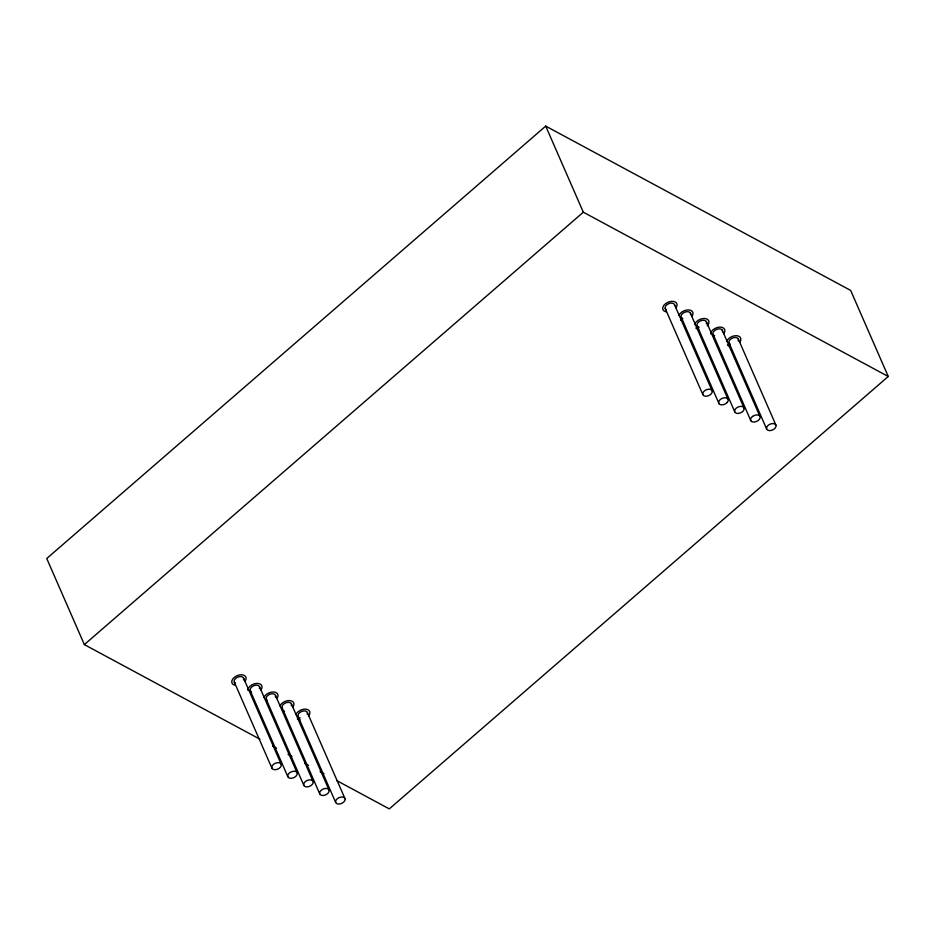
<?xml version="1.0" encoding="UTF-8"?>
<svg xmlns="http://www.w3.org/2000/svg" width="935" height="935" viewBox="0 0 935 935"><rect width="100%" height="100%" fill="white"/><g stroke="black" fill="none" stroke-linecap="round" stroke-linejoin="round"><path stroke-width="1.4" d="M336.764 780.585L389.287 808.892L888.25 376.489L850.64 290.399L545.713 126.108L46.75 558.511L84.36 644.601L259.883 739.164M84.36 644.601L583.323 212.198L888.25 376.489M297.388 719.085L298.394 719.529A7.562 4.768 -23.6 0 0 300.03 719.775M272.693 746.072L276.538 748.14M288.073 754.358L291.919 756.427M304.728 763.334L308.573 765.403M320.097 771.609L323.942 773.689M695.815 328.08L697.066 328.758A7.562 4.768 -23.6 0 0 698.632 329.097M738.37 339.171L775.98 425.261A5.049 3.179 -23.6 0 1 769.785 430.626A5.049 3.179 -23.6 0 1 768.103 425.367A5.049 3.179 -23.6 0 1 775.98 425.261M728.984 342.818L766.595 428.908M722.217 330.137L759.828 416.215M713.241 334.672L750.852 420.762M706.474 321.979L744.085 408.069A5.049 3.179 -23.6 0 1 737.89 413.445A5.049 3.179 -23.6 0 1 736.207 408.174A5.049 3.179 -23.6 0 1 744.085 408.069M697.089 325.637L734.7 411.727M690.264 312.851L727.874 398.941M681.405 317.584L719.015 403.675M674.579 304.798L712.189 390.888A5.049 3.179 -23.6 0 1 705.995 396.253A5.049 3.179 -23.6 0 1 704.312 390.994A5.049 3.179 -23.6 0 1 712.189 390.888M665.194 308.457L702.804 394.535M545.713 126.108L583.323 212.198M307.416 712.634L345.027 798.724A5.049 3.179 -23.6 0 1 338.832 804.088A5.049 3.179 -23.6 0 1 337.149 798.829A5.049 3.179 -23.6 0 1 345.027 798.724M298.031 716.292L335.642 802.37M291.475 704.043L329.085 790.133A5.049 3.179 -23.6 0 1 322.879 795.498A5.049 3.179 -23.6 0 1 321.196 790.239A5.049 3.179 -23.6 0 1 329.085 790.133M282.078 707.701L319.688 793.78M275.521 695.453L313.132 781.531A5.049 3.179 -23.6 0 1 306.937 786.908A5.049 3.179 -23.6 0 1 305.254 781.648A5.049 3.179 -23.6 0 1 313.132 781.531M266.136 699.099L303.746 785.19M259.568 686.851L297.178 772.941A5.049 3.179 -23.6 0 1 290.995 778.317A5.049 3.179 -23.6 0 1 289.289 773.058A5.049 3.179 -23.6 0 1 297.178 772.941M250.183 690.521L287.793 776.599M243.579 678.132L281.19 764.222A5.049 3.179 -23.6 0 1 275.241 769.715A5.049 3.179 -23.6 0 1 273.207 764.596A5.049 3.179 -23.6 0 1 281.19 764.222M234.288 682.047L271.898 768.138M710.553 333.865A7.562 4.768 -23.6 0 1 719.985 327.086A7.562 4.768 -23.6 0 1 723.737 333.69M666.304 309.73A5.049 3.179 -23.6 0 1 668.315 303.852A5.049 3.179 -23.6 0 1 674.673 305.651M251.305 691.783A5.049 3.179 -23.6 0 1 253.899 685.647A5.049 3.179 -23.6 0 1 259.439 688.616M235.491 683.263A5.049 3.179 -23.6 0 1 237.759 677.127A5.049 3.179 -23.6 0 1 243.544 679.874M730.095 344.103A5.049 3.179 -23.6 0 1 732.701 337.956A5.049 3.179 -23.6 0 1 738.229 340.936M308.468 716.081A7.562 4.768 -23.6 0 0 307.767 709.653A7.562 4.768 -23.6 0 0 298.3 711.582L296.979 712.844A7.562 4.768 -23.6 0 0 296.056 714.211M298.44 717.016A5.049 3.179 -23.6 0 1 302.367 711.208A5.049 3.179 -23.6 0 1 307.276 714.398M300.088 717.905A5.049 3.179 -23.6 0 1 299.142 717.566M279.951 705.96A7.562 4.768 -23.6 0 1 289.908 700.584A7.562 4.768 -23.6 0 1 292.784 707.152M284.52 711.184A7.562 4.768 -23.6 0 1 282.826 711.032M282.499 708.414A5.049 3.179 -23.6 0 1 286.426 702.617A5.049 3.179 -23.6 0 1 291.323 705.808M247.705 690.147A7.562 4.768 -23.6 0 1 257.137 683.368A7.562 4.768 -23.6 0 1 260.888 689.972M263.997 697.37A7.562 4.768 -23.6 0 1 273.955 691.994A7.562 4.768 -23.6 0 1 276.842 698.562M267.246 700.373A5.049 3.179 -23.6 0 1 269.853 694.237A5.049 3.179 -23.6 0 1 275.381 697.218M234.989 685.25A7.562 4.768 -23.6 0 1 232.92 678.81A7.562 4.768 -23.6 0 1 242.878 674.93A7.562 4.768 -23.6 0 1 244.947 681.381M707.211 325.777A7.562 4.768 -23.6 0 0 707.748 319.548L706.498 318.87A7.562 4.768 -23.6 0 0 697.767 320.635L696.353 321.839A7.562 4.768 -23.6 0 0 694.728 324.574M699.146 327.25A5.049 3.179 -23.6 0 1 697.557 323.253A5.049 3.179 -23.6 0 1 703.681 320.273A5.049 3.179 -23.6 0 1 706.334 323.744M726.775 341.263A7.562 4.768 -23.6 0 1 736.593 335.688A7.562 4.768 -23.6 0 1 739.819 342.105M729.931 346.195A7.562 4.768 -23.6 0 1 727.372 344.945M665.942 311.787A7.562 4.768 -23.6 0 1 663.873 305.336A7.562 4.768 -23.6 0 1 673.831 301.467A7.562 4.768 -23.6 0 1 675.9 307.907M690.591 314.487A5.049 3.179 -23.6 0 0 689.633 312.243L688.744 311.846A5.049 3.179 -23.6 0 0 682.024 314.113A5.049 3.179 -23.6 0 0 682.912 318.59M678.985 315.352A7.562 4.768 -23.6 0 1 688.908 309.929A7.562 4.768 -23.6 0 1 691.877 316.462M681.931 320.389A7.562 4.768 -23.6 0 1 680.505 319.887M722.463 331.796A5.049 3.179 -23.6 0 0 721.633 329.506L720.78 329.073A5.049 3.179 -23.6 0 0 714.948 330.359L714.024 331.177A5.049 3.179 -23.6 0 0 714.679 335.735M727.255 402.412L726.366 403.242A5.049 3.179 -23.6 0 1 719.915 404.434A5.049 3.179 -23.6 0 1 719.903 399.911A5.049 3.179 -23.6 0 1 726.355 397.936L727.243 398.333A5.049 3.179 -23.6 0 1 727.255 402.412M752.558 416.449L751.635 417.267A5.049 3.179 -23.6 0 0 751.985 421.697A5.049 3.179 -23.6 0 0 758.46 420.271A5.049 3.179 -23.6 0 0 759.243 415.596L758.39 415.163A5.049 3.179 -23.6 0 0 752.558 416.449"/></g></svg>
